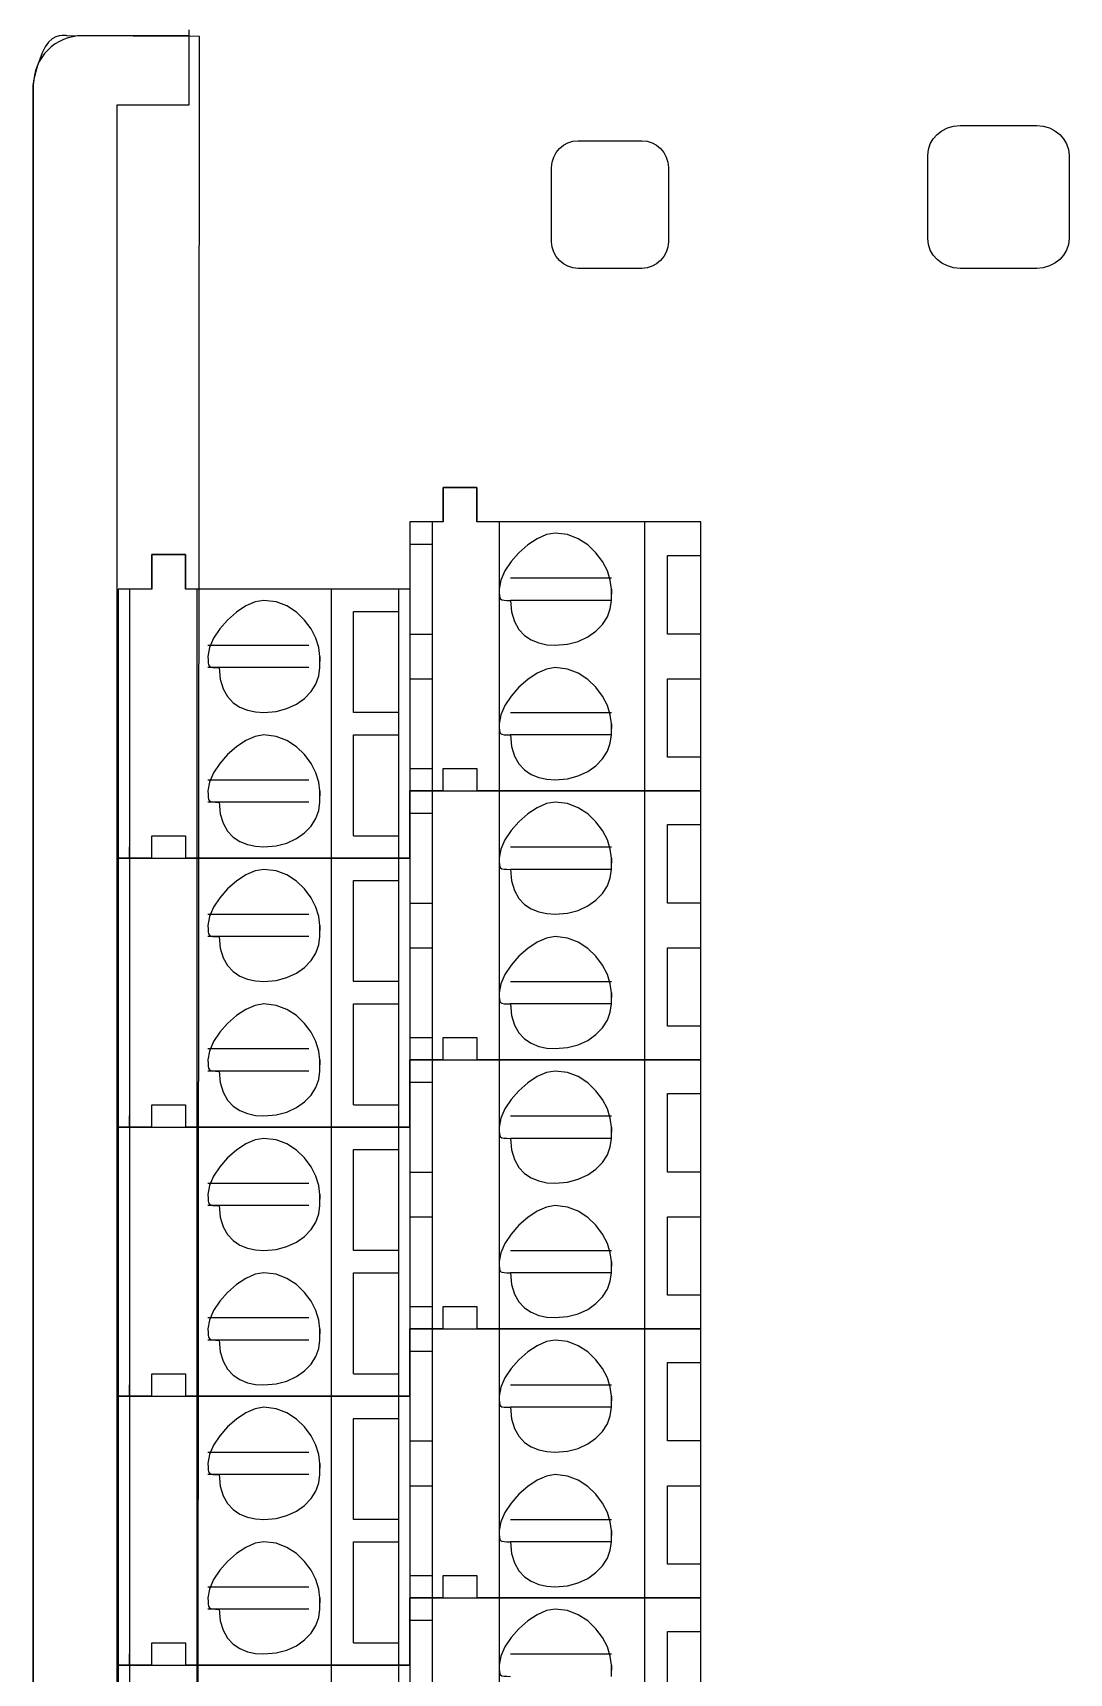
# Model space of a CAD drawing. Header units: metres. Extents: x 0 to 3575, y 0 to 842.
# Drawn here: x 210.5 to 235.25, y 283.12 to 322.29 of the extents above; entities that cross this region are included whole.
import ezdxf

# ---------------------------------------------------------------- set-up
doc = ezdxf.new("R2010")
doc.units = ezdxf.units.M
doc.layers.add('SCHEMATICS', color=7, linetype='Continuous')

msp = doc.modelspace()

# ---------------------------------------------------------------- linework, layer by layer
at = {"layer": 'SCHEMATICS', "color": 7}
for p, q in [((211.136, 322.083), (211.039, 322.026)), ((211.239, 322.134), (211.136, 322.083)), ((211.35, 322.172), (211.239, 322.134)), ((214.485, 322.203), (211.316, 322.222)), ((211.46, 322.199), (211.35, 322.172)), ((211.573, 322.217), (211.46, 322.199)), ((211.688, 322.222), (211.573, 322.217)), ((214.216, 322.222), (211.688, 322.222)), ((214.234, 320.574), (214.234, 322.365)), ((214.42, 246.236), (214.485, 322.203)), ((210.716, 321.703), (210.655, 321.604)), ((210.784, 321.795), (210.716, 321.703)), ((210.859, 321.88), (210.784, 321.795)), ((210.944, 321.956), (210.859, 321.88)), ((211.039, 322.026), (210.944, 321.956)), ((210.541, 321.28), (210.523, 321.168)), ((210.566, 321.393), (210.541, 321.28)), ((210.606, 321.5), (210.566, 321.393)), ((210.655, 321.604), (210.606, 321.5)), ((210.502, 321.054), (210.502, 247.403)), ((210.523, 321.168), (210.514, 321.054)), ((210.514, 321.054), (210.514, 247.403)), ((212.52, 247.88), (212.52, 320.574)), ((212.52, 320.574), (214.234, 320.574)), ((232.646, 320.078), (234.479, 320.078)), ((223.529, 319.717), (225.043, 319.717)), ((231.874, 317.381), (231.874, 319.364)), ((235.252, 319.364), (235.252, 317.381)), ((222.891, 317.305), (222.891, 319.077)), ((225.681, 319.077), (225.681, 317.305)), ((225.043, 316.667), (223.529, 316.667)), ((234.479, 316.667), (232.646, 316.667)), ((221.107, 311.435), (220.305, 311.435)), ((220.305, 311.435), (220.305, 310.611)), ((220.305, 311.435), (221.107, 311.435)), ((220.305, 310.611), (220.305, 311.435)), ((221.107, 310.611), (221.107, 311.435)), ((221.107, 311.435), (221.107, 310.611)), ((220.305, 310.611), (219.503, 310.611)), ((219.503, 310.611), (219.503, 309.005)), ((219.503, 310.611), (219.503, 309.005)), ((220.305, 310.611), (219.503, 310.611)), ((220.039, 310.611), (220.039, 304.187)), ((226.459, 310.611), (221.107, 310.611)), ((226.459, 310.611), (221.107, 310.611)), ((221.642, 310.611), (221.642, 304.187)), ((225.121, 304.187), (225.121, 310.611)), ((226.459, 259.19), (226.459, 310.611)), ((226.459, 304.187), (226.459, 310.611)), ((219.503, 310.077), (219.771, 310.077)), ((219.771, 310.077), (220.039, 310.077)), ((214.147, 309.83), (213.346, 309.83)), ((213.346, 309.83), (213.346, 309.005)), ((213.346, 309.83), (214.147, 309.83)), ((213.346, 309.005), (213.346, 309.83)), ((214.147, 309.005), (214.147, 309.83)), ((214.147, 309.83), (214.147, 309.005)), ((225.658, 309.809), (226.459, 309.809)), ((225.658, 307.934), (225.658, 309.809)), ((221.91, 309.275), (224.319, 309.275)), ((213.346, 309.005), (212.542, 309.005)), ((212.542, 309.005), (212.542, 257.607)), ((212.542, 309.005), (212.542, 302.582)), ((213.346, 309.005), (212.542, 309.005)), ((212.811, 309.005), (212.811, 302.582)), ((219.503, 309.005), (214.147, 309.005)), ((219.503, 309.005), (214.147, 309.005)), ((214.417, 309.005), (214.417, 302.582)), ((217.63, 309.005), (217.63, 302.582)), ((219.236, 309.005), (219.236, 302.582)), ((219.503, 309.005), (219.503, 304.187)), ((224.319, 308.738), (221.91, 308.738)), ((224.319, 308.738), (224.319, 309.005)), ((218.164, 306.06), (218.164, 308.47)), ((218.164, 308.47), (219.236, 308.47)), ((219.503, 307.934), (219.771, 307.934)), ((219.771, 307.934), (220.039, 307.934)), ((226.459, 307.934), (225.658, 307.934)), ((214.685, 307.667), (217.095, 307.667)), ((217.36, 307.132), (217.36, 307.399)), ((217.095, 307.132), (214.685, 307.132)), ((219.503, 306.865), (219.771, 306.865)), ((219.771, 306.865), (220.039, 306.865)), ((225.658, 304.991), (225.658, 306.865)), ((225.658, 306.865), (226.459, 306.865)), ((219.236, 306.06), (218.164, 306.06)), ((221.91, 306.06), (224.319, 306.06)), ((224.319, 305.525), (224.319, 305.793)), ((218.164, 305.525), (219.236, 305.525)), ((218.164, 303.117), (218.164, 305.525)), ((224.319, 305.525), (221.91, 305.525)), ((226.459, 304.991), (225.658, 304.991)), ((214.685, 304.455), (217.095, 304.455)), ((219.503, 304.724), (219.771, 304.724)), ((219.771, 304.724), (220.039, 304.724)), ((220.305, 304.724), (221.107, 304.724)), ((220.305, 304.187), (220.305, 304.724)), ((220.305, 304.724), (220.572, 304.724)), ((220.305, 304.187), (220.305, 304.455)), ((220.842, 304.724), (221.107, 304.724)), ((221.107, 304.724), (221.107, 304.187)), ((221.107, 304.455), (221.107, 304.187)), ((217.36, 303.92), (217.36, 304.187)), ((219.503, 304.187), (219.503, 302.582)), ((220.305, 304.187), (219.503, 304.187)), ((219.503, 304.187), (220.305, 304.187)), ((219.503, 302.582), (219.503, 304.187)), ((220.039, 304.187), (220.039, 297.763)), ((220.305, 304.187), (221.107, 304.187)), ((226.459, 304.187), (221.107, 304.187)), ((221.107, 304.187), (226.459, 304.187)), ((221.642, 304.187), (221.642, 297.763)), ((225.121, 297.763), (225.121, 304.187)), ((226.459, 297.763), (226.459, 304.187)), ((217.095, 303.92), (214.685, 303.92)), ((219.503, 303.652), (219.771, 303.652)), ((219.771, 303.652), (220.039, 303.652)), ((225.658, 303.385), (226.459, 303.385)), ((225.658, 301.509), (225.658, 303.385)), ((212.811, 302.582), (212.811, 302.851)), ((213.346, 303.117), (214.147, 303.117)), ((213.346, 302.582), (213.346, 303.117)), ((213.346, 303.117), (213.614, 303.117)), ((213.346, 302.582), (213.346, 302.851)), ((213.881, 303.117), (214.147, 303.117)), ((214.147, 303.117), (214.147, 302.582)), ((214.147, 302.851), (214.147, 302.582)), ((218.164, 303.117), (219.236, 303.117)), ((221.91, 302.851), (224.319, 302.851)), ((212.542, 302.582), (212.542, 296.16)), ((213.346, 302.582), (212.542, 302.582)), ((212.542, 302.582), (213.346, 302.582)), ((212.811, 302.582), (212.811, 296.16)), ((213.346, 302.582), (214.147, 302.582)), ((219.503, 302.582), (214.147, 302.582)), ((214.147, 302.582), (219.503, 302.582)), ((214.417, 302.582), (214.417, 296.16)), ((217.63, 302.582), (217.63, 296.16)), ((219.236, 302.582), (219.236, 296.16)), ((219.503, 302.582), (219.503, 297.763)), ((224.319, 302.314), (224.319, 302.582)), ((224.319, 302.314), (221.91, 302.314)), ((218.164, 299.636), (218.164, 302.047)), ((218.164, 302.047), (219.236, 302.047)), ((219.503, 301.509), (219.771, 301.509)), ((219.771, 301.509), (220.039, 301.509)), ((226.459, 301.509), (225.658, 301.509)), ((214.685, 301.243), (217.095, 301.243)), ((217.36, 300.708), (217.36, 300.975)), ((217.095, 300.708), (214.685, 300.708)), ((219.503, 300.44), (219.771, 300.44)), ((219.771, 300.44), (220.039, 300.44)), ((225.658, 298.567), (225.658, 300.44)), ((225.658, 300.44), (226.459, 300.44)), ((219.236, 299.636), (218.164, 299.636)), ((221.91, 299.636), (224.319, 299.636)), ((224.319, 299.102), (224.319, 299.369)), ((218.164, 299.102), (219.236, 299.102)), ((218.164, 296.694), (218.164, 299.102)), ((224.319, 299.102), (221.91, 299.102)), ((226.459, 298.567), (225.658, 298.567)), ((219.503, 298.3), (219.771, 298.3)), ((219.771, 298.3), (220.039, 298.3)), ((220.305, 298.3), (221.107, 298.3)), ((220.305, 297.763), (220.305, 298.3)), ((220.305, 298.3), (220.572, 298.3)), ((220.842, 298.3), (221.107, 298.3)), ((221.107, 298.3), (221.107, 297.763)), ((221.107, 298.3), (221.107, 298.032)), ((214.685, 298.032), (217.095, 298.032)), ((217.36, 297.496), (217.36, 297.763)), ((219.503, 297.763), (219.503, 296.16)), ((220.305, 297.763), (219.503, 297.763)), ((219.503, 297.763), (220.305, 297.763)), ((219.503, 296.16), (219.503, 297.763)), ((220.039, 297.763), (220.039, 291.34)), ((220.305, 297.763), (220.305, 298.032)), ((220.305, 297.763), (221.107, 297.763)), ((221.107, 298.032), (221.107, 297.763)), ((226.459, 297.763), (221.107, 297.763)), ((221.107, 297.763), (226.459, 297.763)), ((221.642, 297.763), (221.642, 291.34)), ((225.121, 291.34), (225.121, 297.763)), ((226.459, 291.34), (226.459, 297.763)), ((217.095, 297.496), (214.685, 297.496)), ((219.503, 297.229), (219.771, 297.229)), ((219.771, 297.229), (220.039, 297.229)), ((213.346, 296.694), (214.147, 296.694)), ((213.346, 296.16), (213.346, 296.694)), ((213.346, 296.694), (213.614, 296.694)), ((213.881, 296.694), (214.147, 296.694)), ((214.147, 296.694), (214.147, 296.16)), ((214.147, 296.694), (214.147, 296.426)), ((218.164, 296.694), (219.236, 296.694)), ((225.658, 296.96), (226.459, 296.96)), ((225.658, 295.086), (225.658, 296.96)), ((212.811, 296.16), (212.811, 296.426)), ((213.346, 296.16), (213.346, 296.426)), ((214.147, 296.426), (214.147, 296.16)), ((221.91, 296.426), (224.319, 296.426)), ((212.542, 296.16), (212.542, 289.733)), ((213.346, 296.16), (212.542, 296.16)), ((212.542, 296.16), (213.346, 296.16)), ((212.811, 296.16), (212.811, 289.733)), ((213.346, 296.16), (214.147, 296.16)), ((219.503, 296.16), (214.147, 296.16)), ((214.147, 296.16), (219.503, 296.16)), ((214.417, 296.16), (214.417, 289.733)), ((217.63, 296.16), (217.63, 289.733)), ((219.236, 296.16), (219.236, 289.733)), ((219.503, 296.16), (219.503, 291.34)), ((224.319, 295.89), (221.91, 295.89)), ((224.319, 295.89), (224.319, 296.16)), ((218.164, 293.213), (218.164, 295.623)), ((218.164, 295.623), (219.236, 295.623)), ((219.503, 295.086), (219.771, 295.086)), ((219.771, 295.086), (220.039, 295.086)), ((226.459, 295.086), (225.658, 295.086)), ((214.685, 294.818), (217.095, 294.818)), ((217.095, 294.284), (214.685, 294.284)), ((217.36, 294.284), (217.36, 294.552)), ((219.503, 294.016), (219.771, 294.016)), ((219.771, 294.016), (220.039, 294.016)), ((225.658, 292.143), (225.658, 294.016)), ((225.658, 294.016), (226.459, 294.016)), ((219.236, 293.213), (218.164, 293.213)), ((221.91, 293.213), (224.319, 293.213)), ((218.164, 292.679), (219.236, 292.679)), ((218.164, 290.267), (218.164, 292.679)), ((224.319, 292.679), (221.91, 292.679)), ((224.319, 292.679), (224.319, 292.945)), ((219.503, 291.874), (219.771, 291.874)), ((219.771, 291.874), (220.039, 291.874)), ((220.305, 291.874), (220.572, 291.874)), ((220.305, 291.874), (221.107, 291.874)), ((220.305, 291.34), (220.305, 291.874)), ((220.842, 291.874), (221.107, 291.874)), ((221.107, 291.874), (221.107, 291.608)), ((221.107, 291.874), (221.107, 291.34)), ((226.459, 292.143), (225.658, 292.143)), ((214.685, 291.608), (217.095, 291.608)), ((220.305, 291.34), (220.305, 291.608)), ((221.107, 291.608), (221.107, 291.34)), ((217.36, 291.073), (217.36, 291.34)), ((219.503, 291.34), (220.305, 291.34)), ((219.503, 289.733), (219.503, 291.34)), ((219.503, 291.34), (219.503, 289.733)), ((220.305, 291.34), (219.503, 291.34)), ((220.039, 291.34), (220.039, 284.915)), ((220.305, 291.34), (221.107, 291.34)), ((221.107, 291.34), (226.459, 291.34)), ((226.459, 291.34), (221.107, 291.34)), ((221.642, 291.34), (221.642, 284.915)), ((225.121, 284.915), (225.121, 291.34)), ((226.459, 284.915), (226.459, 291.34)), ((217.095, 291.073), (214.685, 291.073)), ((219.503, 290.805), (219.771, 290.805)), ((219.771, 290.805), (220.039, 290.805)), ((225.658, 290.535), (226.459, 290.535)), ((225.658, 288.662), (225.658, 290.535)), ((212.811, 289.733), (212.811, 290)), ((213.346, 290.267), (213.614, 290.267)), ((213.346, 290.267), (214.147, 290.267)), ((213.346, 289.733), (213.346, 290.267)), ((213.346, 289.733), (213.346, 290)), ((213.881, 290.267), (214.147, 290.267)), ((214.147, 290.267), (214.147, 290)), ((214.147, 290.267), (214.147, 289.733)), ((214.147, 290), (214.147, 289.733)), ((218.164, 290.267), (219.236, 290.267)), ((221.91, 290), (224.319, 290)), ((212.542, 289.733), (213.346, 289.733)), ((212.542, 289.733), (212.542, 283.308)), ((213.346, 289.733), (212.542, 289.733)), ((212.811, 289.733), (212.811, 283.308)), ((213.346, 289.733), (214.147, 289.733)), ((214.147, 289.733), (219.503, 289.733)), ((219.503, 289.733), (214.147, 289.733)), ((214.417, 289.733), (214.417, 283.308)), ((217.63, 289.733), (217.63, 283.308)), ((219.236, 289.733), (219.236, 283.308)), ((219.503, 289.733), (219.503, 284.915)), ((224.319, 289.466), (224.319, 289.733)), ((218.164, 286.788), (218.164, 289.199)), ((218.164, 289.199), (219.236, 289.199)), ((224.319, 289.466), (221.91, 289.466)), ((214.685, 288.394), (217.095, 288.394)), ((219.503, 288.662), (219.771, 288.662)), ((219.771, 288.662), (220.039, 288.662)), ((226.459, 288.662), (225.658, 288.662)), ((217.36, 287.86), (217.36, 288.127)), ((217.095, 287.86), (214.685, 287.86)), ((219.503, 287.593), (219.771, 287.593)), ((219.771, 287.593), (220.039, 287.593)), ((225.658, 285.718), (225.658, 287.593)), ((225.658, 287.593), (226.459, 287.593)), ((219.236, 286.788), (218.164, 286.788)), ((221.91, 286.788), (224.319, 286.788)), ((224.319, 286.255), (224.319, 286.521)), ((218.164, 286.255), (219.236, 286.255)), ((218.164, 283.843), (218.164, 286.255)), ((224.319, 286.255), (221.91, 286.255)), ((226.459, 285.718), (225.658, 285.718)), ((219.503, 285.45), (219.771, 285.45)), ((219.771, 285.45), (220.039, 285.45)), ((220.305, 285.45), (221.107, 285.45)), ((220.305, 284.915), (220.305, 285.45)), ((220.305, 285.45), (220.572, 285.45)), ((220.842, 285.45), (221.107, 285.45)), ((221.107, 285.45), (221.107, 284.915)), ((221.107, 285.45), (221.107, 285.182)), ((214.685, 285.182), (217.095, 285.182)), ((217.36, 284.648), (217.36, 284.915)), ((219.503, 284.915), (219.503, 283.308)), ((220.305, 284.915), (219.503, 284.915)), ((219.503, 284.915), (220.305, 284.915)), ((219.503, 283.308), (219.503, 284.915)), ((220.039, 284.915), (220.039, 278.488)), ((220.305, 284.915), (220.305, 285.182)), ((220.305, 284.915), (221.107, 284.915)), ((221.107, 285.182), (221.107, 284.915)), ((226.459, 284.915), (221.107, 284.915)), ((221.107, 284.915), (226.459, 284.915)), ((221.642, 284.915), (221.642, 278.488)), ((225.121, 278.488), (225.121, 284.915)), ((226.459, 278.488), (226.459, 284.915)), ((217.095, 284.648), (214.685, 284.648)), ((219.503, 284.38), (219.771, 284.38)), ((219.771, 284.38), (220.039, 284.38)), ((225.658, 284.112), (226.459, 284.112)), ((225.658, 282.239), (225.658, 284.112)), ((213.346, 283.843), (214.147, 283.843)), ((213.346, 283.308), (213.346, 283.843)), ((213.346, 283.843), (213.614, 283.843)), ((213.881, 283.843), (214.147, 283.843)), ((214.147, 283.843), (214.147, 283.308)), ((214.147, 283.843), (214.147, 283.575)), ((218.164, 283.843), (219.236, 283.843)), ((212.542, 283.308), (212.542, 276.882)), ((213.346, 283.308), (212.542, 283.308)), ((212.542, 283.308), (213.346, 283.308)), ((212.811, 283.308), (212.811, 283.575)), ((212.811, 283.308), (212.811, 276.882)), ((213.346, 283.308), (213.346, 283.575)), ((213.346, 283.308), (214.147, 283.308)), ((214.147, 283.575), (214.147, 283.308)), ((219.503, 283.308), (214.147, 283.308)), ((214.147, 283.308), (219.503, 283.308)), ((214.417, 283.308), (214.417, 276.882)), ((217.63, 283.308), (217.63, 276.882)), ((219.236, 283.308), (219.236, 276.882)), ((219.503, 283.308), (219.503, 278.488)), ((221.91, 283.575), (224.319, 283.575)), ((224.319, 283.041), (224.319, 283.308))]:
    msp.add_line(p, q, dxfattribs=at)
for points in [[(211.316, 322.222), (211.302, 322.225), (211.264, 322.23), (211.206, 322.231), (211.133, 322.221), (211.052, 322.195), (210.965, 322.146), (210.879, 322.069), (210.799, 321.956)], [(210.799, 321.956), (210.728, 321.816), (210.667, 321.667), (210.616, 321.516), (210.574, 321.373), (210.543, 321.247), (210.52, 321.146), (210.507, 321.079), (210.502, 321.054)], [(231.874, 319.364), (231.89, 319.507), (231.935, 319.641), (232.006, 319.763), (232.1, 319.868), (232.214, 319.956), (232.345, 320.022), (232.49, 320.064), (232.646, 320.078)], [(234.479, 320.078), (234.634, 320.064), (234.78, 320.022), (234.911, 319.956), (235.025, 319.868), (235.12, 319.763), (235.191, 319.641), (235.237, 319.507), (235.252, 319.364)], [(222.891, 319.077), (222.904, 319.206), (222.941, 319.326), (223, 319.435), (223.078, 319.529), (223.173, 319.608), (223.281, 319.667), (223.401, 319.704), (223.529, 319.717)], [(225.043, 319.717), (225.171, 319.704), (225.291, 319.667), (225.399, 319.608), (225.494, 319.529), (225.572, 319.435), (225.631, 319.326), (225.668, 319.206), (225.681, 319.077)], [(232.646, 316.667), (232.49, 316.682), (232.345, 316.724), (232.214, 316.79), (232.1, 316.877), (232.006, 316.983), (231.935, 317.104), (231.89, 317.238), (231.874, 317.381)], [(235.252, 317.381), (235.237, 317.238), (235.191, 317.104), (235.12, 316.983), (235.025, 316.877), (234.911, 316.79), (234.78, 316.724), (234.634, 316.682), (234.479, 316.667)], [(223.529, 316.667), (223.401, 316.68), (223.281, 316.718), (223.173, 316.777), (223.078, 316.854), (223, 316.949), (222.941, 317.057), (222.904, 317.177), (222.891, 317.305)], [(225.681, 317.305), (225.668, 317.177), (225.631, 317.057), (225.572, 316.949), (225.494, 316.854), (225.399, 316.777), (225.291, 316.718), (225.171, 316.68), (225.043, 316.667)], [(222.98, 310.343), (222.769, 310.308), (222.545, 310.21), (222.322, 310.061), (222.11, 309.876), (221.924, 309.665), (221.776, 309.441), (221.677, 309.217), (221.642, 309.005)], [(224.319, 309.005), (224.294, 309.217), (224.223, 309.441), (224.107, 309.665), (223.951, 309.876), (223.757, 310.061), (223.529, 310.21), (223.269, 310.308), (222.98, 310.343)], [(216.023, 308.738), (215.812, 308.702), (215.588, 308.604), (215.364, 308.455), (215.153, 308.269), (214.967, 308.058), (214.819, 307.834), (214.721, 307.611), (214.685, 307.399)], [(217.36, 307.399), (217.335, 307.611), (217.264, 307.834), (217.149, 308.058), (216.993, 308.269), (216.799, 308.455), (216.571, 308.604), (216.311, 308.702), (216.023, 308.738)], [(221.642, 309.005), (221.642, 308.917), (221.646, 308.851), (221.656, 308.803), (221.675, 308.771), (221.707, 308.752), (221.755, 308.742), (221.821, 308.738), (221.91, 308.738)], [(221.91, 308.738), (221.934, 308.461), (222.002, 308.232), (222.107, 308.046), (222.244, 307.901), (222.406, 307.794), (222.587, 307.722), (222.781, 307.68), (222.98, 307.667)], [(222.98, 307.667), (223.269, 307.691), (223.529, 307.759), (223.757, 307.865), (223.951, 308.002), (224.107, 308.164), (224.223, 308.345), (224.294, 308.538), (224.319, 308.738)], [(224.319, 309.005), (224.319, 308.994), (224.319, 308.967), (224.319, 308.935), (224.319, 308.905), (224.319, 308.888), (224.319, 308.892), (224.319, 308.928), (224.319, 309.005)], [(214.685, 307.399), (214.686, 307.311), (214.689, 307.245), (214.699, 307.197), (214.719, 307.165), (214.751, 307.146), (214.798, 307.136), (214.865, 307.132), (214.953, 307.132)], [(217.36, 307.399), (217.36, 307.388), (217.36, 307.362), (217.36, 307.329), (217.36, 307.299), (217.36, 307.282), (217.36, 307.287), (217.36, 307.323), (217.36, 307.399)], [(214.953, 307.132), (214.977, 306.855), (215.045, 306.625), (215.15, 306.44), (215.287, 306.295), (215.449, 306.187), (215.63, 306.115), (215.823, 306.073), (216.023, 306.06)], [(216.023, 306.06), (216.311, 306.084), (216.571, 306.153), (216.799, 306.258), (216.993, 306.396), (217.149, 306.558), (217.264, 306.739), (217.335, 306.932), (217.36, 307.132)], [(222.98, 307.132), (222.769, 307.096), (222.545, 306.998), (222.322, 306.849), (222.11, 306.663), (221.924, 306.452), (221.776, 306.228), (221.677, 306.004), (221.642, 305.793)], [(224.319, 305.793), (224.294, 306.004), (224.223, 306.228), (224.107, 306.452), (223.951, 306.663), (223.757, 306.849), (223.529, 306.998), (223.269, 307.096), (222.98, 307.132)], [(221.642, 305.793), (221.642, 305.705), (221.646, 305.638), (221.656, 305.591), (221.675, 305.559), (221.707, 305.54), (221.755, 305.53), (221.821, 305.526), (221.91, 305.525)], [(224.319, 305.793), (224.319, 305.782), (224.319, 305.756), (224.319, 305.723), (224.319, 305.693), (224.319, 305.676), (224.319, 305.68), (224.319, 305.716), (224.319, 305.793)], [(216.023, 305.525), (215.812, 305.49), (215.588, 305.392), (215.364, 305.243), (215.153, 305.058), (214.967, 304.846), (214.819, 304.623), (214.721, 304.399), (214.685, 304.187)], [(217.36, 304.187), (217.335, 304.399), (217.264, 304.623), (217.149, 304.846), (216.993, 305.058), (216.799, 305.243), (216.571, 305.392), (216.311, 305.49), (216.023, 305.525)], [(221.91, 305.525), (221.934, 305.249), (222.002, 305.02), (222.107, 304.834), (222.244, 304.69), (222.406, 304.582), (222.587, 304.509), (222.781, 304.468), (222.98, 304.455)], [(222.98, 304.455), (223.269, 304.479), (223.529, 304.547), (223.757, 304.653), (223.951, 304.79), (224.107, 304.952), (224.223, 305.133), (224.294, 305.326), (224.319, 305.525)], [(214.685, 304.187), (214.686, 304.099), (214.689, 304.033), (214.699, 303.985), (214.719, 303.954), (214.751, 303.934), (214.798, 303.925), (214.865, 303.921), (214.953, 303.92)], [(217.36, 304.187), (217.36, 304.176), (217.36, 304.15), (217.36, 304.117), (217.36, 304.087), (217.36, 304.07), (217.36, 304.075), (217.36, 304.11), (217.36, 304.187)], [(214.953, 303.92), (214.977, 303.644), (215.045, 303.414), (215.15, 303.229), (215.287, 303.084), (215.449, 302.977), (215.63, 302.905), (215.823, 302.864), (216.023, 302.851)], [(216.023, 302.851), (216.311, 302.875), (216.571, 302.943), (216.799, 303.048), (216.993, 303.185), (217.149, 303.347), (217.264, 303.527), (217.335, 303.721), (217.36, 303.92)], [(222.98, 303.92), (222.769, 303.885), (222.545, 303.786), (222.322, 303.638), (222.11, 303.452), (221.924, 303.24), (221.776, 303.017), (221.677, 302.793), (221.642, 302.582)], [(224.319, 302.582), (224.294, 302.793), (224.223, 303.017), (224.107, 303.24), (223.951, 303.452), (223.757, 303.638), (223.529, 303.786), (223.269, 303.885), (222.98, 303.92)], [(221.642, 302.582), (221.642, 302.493), (221.646, 302.427), (221.656, 302.379), (221.675, 302.348), (221.707, 302.328), (221.755, 302.318), (221.821, 302.315), (221.91, 302.314)], [(224.319, 302.582), (224.319, 302.571), (224.319, 302.544), (224.319, 302.511), (224.319, 302.481), (224.319, 302.464), (224.319, 302.469), (224.319, 302.505), (224.319, 302.582)], [(216.023, 302.314), (215.812, 302.278), (215.588, 302.18), (215.364, 302.031), (215.153, 301.845), (214.967, 301.633), (214.819, 301.41), (214.721, 301.186), (214.685, 300.975)], [(217.36, 300.975), (217.335, 301.186), (217.264, 301.41), (217.149, 301.633), (216.993, 301.845), (216.799, 302.031), (216.571, 302.18), (216.311, 302.278), (216.023, 302.314)], [(221.91, 302.314), (221.934, 302.037), (222.002, 301.807), (222.107, 301.621), (222.244, 301.477), (222.406, 301.37), (222.587, 301.297), (222.781, 301.256), (222.98, 301.243)], [(222.98, 301.243), (223.269, 301.267), (223.529, 301.335), (223.757, 301.441), (223.951, 301.578), (224.107, 301.74), (224.223, 301.921), (224.294, 302.114), (224.319, 302.314)], [(214.685, 300.975), (214.686, 300.887), (214.689, 300.82), (214.699, 300.773), (214.719, 300.741), (214.751, 300.722), (214.798, 300.712), (214.865, 300.708), (214.953, 300.708)], [(217.36, 300.975), (217.36, 300.964), (217.36, 300.937), (217.36, 300.904), (217.36, 300.875), (217.36, 300.857), (217.36, 300.862), (217.36, 300.898), (217.36, 300.975)], [(214.953, 300.708), (214.977, 300.431), (215.045, 300.202), (215.15, 300.016), (215.287, 299.871), (215.449, 299.764), (215.63, 299.691), (215.823, 299.65), (216.023, 299.636)], [(216.023, 299.636), (216.311, 299.661), (216.571, 299.729), (216.799, 299.834), (216.993, 299.972), (217.149, 300.134), (217.264, 300.315), (217.335, 300.508), (217.36, 300.708)], [(222.98, 300.708), (222.769, 300.672), (222.545, 300.574), (222.322, 300.426), (222.11, 300.239), (221.924, 300.028), (221.776, 299.805), (221.677, 299.581), (221.642, 299.369)], [(224.319, 299.369), (224.294, 299.581), (224.223, 299.805), (224.107, 300.028), (223.951, 300.239), (223.757, 300.426), (223.529, 300.574), (223.269, 300.672), (222.98, 300.708)], [(221.642, 299.369), (221.642, 299.281), (221.646, 299.215), (221.656, 299.167), (221.675, 299.135), (221.707, 299.116), (221.755, 299.106), (221.821, 299.102), (221.91, 299.102)], [(224.319, 299.369), (224.319, 299.358), (224.319, 299.332), (224.319, 299.299), (224.319, 299.269), (224.319, 299.252), (224.319, 299.256), (224.319, 299.293), (224.319, 299.369)], [(216.023, 299.102), (215.812, 299.066), (215.588, 298.968), (215.364, 298.82), (215.153, 298.634), (214.967, 298.423), (214.819, 298.199), (214.721, 297.975), (214.685, 297.763)], [(217.36, 297.763), (217.335, 297.975), (217.264, 298.199), (217.149, 298.423), (216.993, 298.634), (216.799, 298.82), (216.571, 298.968), (216.311, 299.066), (216.023, 299.102)], [(221.91, 299.102), (221.934, 298.825), (222.002, 298.596), (222.107, 298.411), (222.244, 298.266), (222.406, 298.159), (222.587, 298.087), (222.781, 298.045), (222.98, 298.032)], [(222.98, 298.032), (223.269, 298.056), (223.529, 298.124), (223.757, 298.229), (223.951, 298.366), (224.107, 298.528), (224.223, 298.709), (224.294, 298.902), (224.319, 299.102)], [(214.685, 297.763), (214.686, 297.675), (214.689, 297.609), (214.699, 297.562), (214.719, 297.53), (214.751, 297.511), (214.798, 297.501), (214.865, 297.497), (214.953, 297.496)], [(217.36, 297.763), (217.36, 297.752), (217.36, 297.726), (217.36, 297.693), (217.36, 297.663), (217.36, 297.646), (217.36, 297.651), (217.36, 297.687), (217.36, 297.763)], [(214.953, 297.496), (214.977, 297.22), (215.045, 296.991), (215.15, 296.805), (215.287, 296.66), (215.449, 296.553), (215.63, 296.48), (215.823, 296.439), (216.023, 296.426)], [(216.023, 296.426), (216.311, 296.45), (216.571, 296.518), (216.799, 296.623), (216.993, 296.76), (217.149, 296.922), (217.264, 297.103), (217.335, 297.296), (217.36, 297.496)], [(222.98, 297.496), (222.769, 297.461), (222.545, 297.363), (222.322, 297.214), (222.11, 297.028), (221.924, 296.817), (221.776, 296.594), (221.677, 296.371), (221.642, 296.16)], [(224.319, 296.16), (224.294, 296.371), (224.223, 296.594), (224.107, 296.817), (223.951, 297.028), (223.757, 297.214), (223.529, 297.363), (223.269, 297.461), (222.98, 297.496)], [(216.023, 295.89), (215.812, 295.855), (215.588, 295.756), (215.364, 295.607), (215.153, 295.421), (214.967, 295.21), (214.819, 294.986), (214.721, 294.763), (214.685, 294.552)], [(217.36, 294.552), (217.335, 294.763), (217.264, 294.986), (217.149, 295.21), (216.993, 295.421), (216.799, 295.607), (216.571, 295.756), (216.311, 295.855), (216.023, 295.89)], [(221.642, 296.16), (221.642, 296.071), (221.646, 296.004), (221.656, 295.956), (221.675, 295.924), (221.707, 295.904), (221.755, 295.894), (221.821, 295.891), (221.91, 295.89)], [(221.91, 295.89), (221.934, 295.613), (222.002, 295.383), (222.107, 295.197), (222.244, 295.053), (222.406, 294.945), (222.587, 294.873), (222.781, 294.831), (222.98, 294.818)], [(222.98, 294.818), (223.269, 294.843), (223.529, 294.911), (223.757, 295.016), (223.951, 295.154), (224.107, 295.316), (224.223, 295.497), (224.294, 295.691), (224.319, 295.89)], [(224.319, 296.16), (224.319, 296.149), (224.319, 296.122), (224.319, 296.089), (224.319, 296.059), (224.319, 296.041), (224.319, 296.046), (224.319, 296.083), (224.319, 296.16)], [(214.685, 294.552), (214.686, 294.463), (214.689, 294.397), (214.699, 294.349), (214.719, 294.317), (214.751, 294.298), (214.798, 294.288), (214.865, 294.285), (214.953, 294.284)], [(214.953, 294.284), (214.977, 294.007), (215.045, 293.778), (215.15, 293.592), (215.287, 293.448), (215.449, 293.34), (215.63, 293.268), (215.823, 293.226), (216.023, 293.213)], [(216.023, 293.213), (216.311, 293.237), (216.571, 293.305), (216.799, 293.411), (216.993, 293.548), (217.149, 293.71), (217.264, 293.891), (217.335, 294.084), (217.36, 294.284)], [(217.36, 294.552), (217.36, 294.541), (217.36, 294.514), (217.36, 294.481), (217.36, 294.451), (217.36, 294.434), (217.36, 294.439), (217.36, 294.475), (217.36, 294.552)], [(222.98, 294.284), (222.769, 294.248), (222.545, 294.15), (222.322, 294.002), (222.11, 293.816), (221.924, 293.604), (221.776, 293.381), (221.677, 293.157), (221.642, 292.945)], [(224.319, 292.945), (224.294, 293.157), (224.223, 293.381), (224.107, 293.604), (223.951, 293.816), (223.757, 294.002), (223.529, 294.15), (223.269, 294.248), (222.98, 294.284)], [(216.023, 292.679), (215.812, 292.643), (215.588, 292.545), (215.364, 292.396), (215.153, 292.21), (214.967, 291.998), (214.819, 291.775), (214.721, 291.551), (214.685, 291.34)], [(217.36, 291.34), (217.335, 291.551), (217.264, 291.775), (217.149, 291.998), (216.993, 292.21), (216.799, 292.396), (216.571, 292.545), (216.311, 292.643), (216.023, 292.679)], [(221.642, 292.945), (221.642, 292.857), (221.646, 292.791), (221.656, 292.744), (221.675, 292.712), (221.707, 292.693), (221.755, 292.683), (221.821, 292.679), (221.91, 292.679)], [(221.91, 292.679), (221.934, 292.402), (222.002, 292.172), (222.107, 291.986), (222.244, 291.842), (222.406, 291.735), (222.587, 291.662), (222.781, 291.621), (222.98, 291.608)], [(222.98, 291.608), (223.269, 291.632), (223.529, 291.7), (223.757, 291.806), (223.951, 291.943), (224.107, 292.105), (224.223, 292.285), (224.294, 292.479), (224.319, 292.679)], [(224.319, 292.945), (224.319, 292.935), (224.319, 292.908), (224.319, 292.875), (224.319, 292.845), (224.319, 292.828), (224.319, 292.833), (224.319, 292.869), (224.319, 292.945)], [(214.685, 291.34), (214.686, 291.252), (214.689, 291.186), (214.699, 291.138), (214.719, 291.106), (214.751, 291.087), (214.798, 291.077), (214.865, 291.073), (214.953, 291.073)], [(217.36, 291.34), (217.36, 291.329), (217.36, 291.303), (217.36, 291.27), (217.36, 291.24), (217.36, 291.223), (217.36, 291.227), (217.36, 291.264), (217.36, 291.34)], [(214.953, 291.073), (214.977, 290.795), (215.045, 290.565), (215.15, 290.379), (215.287, 290.234), (215.449, 290.127), (215.63, 290.054), (215.823, 290.013), (216.023, 290)], [(216.023, 290), (216.311, 290.024), (216.571, 290.092), (216.799, 290.198), (216.993, 290.335), (217.149, 290.497), (217.264, 290.678), (217.335, 290.872), (217.36, 291.073)], [(222.98, 291.073), (222.769, 291.037), (222.545, 290.938), (222.322, 290.789), (222.11, 290.603), (221.924, 290.391), (221.776, 290.167), (221.677, 289.944), (221.642, 289.733)], [(224.319, 289.733), (224.294, 289.944), (224.223, 290.167), (224.107, 290.391), (223.951, 290.603), (223.757, 290.789), (223.529, 290.938), (223.269, 291.037), (222.98, 291.073)], [(221.642, 289.733), (221.642, 289.645), (221.646, 289.579), (221.656, 289.531), (221.675, 289.5), (221.707, 289.48), (221.755, 289.47), (221.821, 289.467), (221.91, 289.466)], [(224.319, 289.733), (224.319, 289.722), (224.319, 289.695), (224.319, 289.663), (224.319, 289.633), (224.319, 289.616), (224.319, 289.62), (224.319, 289.656), (224.319, 289.733)], [(216.023, 289.466), (215.812, 289.431), (215.588, 289.332), (215.364, 289.184), (215.153, 288.997), (214.967, 288.786), (214.819, 288.562), (214.721, 288.338), (214.685, 288.127)], [(217.36, 288.127), (217.335, 288.338), (217.264, 288.562), (217.149, 288.786), (216.993, 288.997), (216.799, 289.184), (216.571, 289.332), (216.311, 289.431), (216.023, 289.466)], [(221.91, 289.466), (221.934, 289.189), (222.002, 288.959), (222.107, 288.773), (222.244, 288.628), (222.406, 288.521), (222.587, 288.448), (222.781, 288.407), (222.98, 288.394)], [(222.98, 288.394), (223.269, 288.418), (223.529, 288.486), (223.757, 288.592), (223.951, 288.729), (224.107, 288.892), (224.223, 289.073), (224.294, 289.266), (224.319, 289.466)], [(214.685, 288.127), (214.686, 288.039), (214.689, 287.973), (214.699, 287.925), (214.719, 287.893), (214.751, 287.874), (214.798, 287.864), (214.865, 287.861), (214.953, 287.86)], [(217.36, 288.127), (217.36, 288.116), (217.36, 288.089), (217.36, 288.056), (217.36, 288.027), (217.36, 288.01), (217.36, 288.014), (217.36, 288.05), (217.36, 288.127)], [(214.953, 287.86), (214.977, 287.584), (215.045, 287.354), (215.15, 287.168), (215.287, 287.023), (215.449, 286.916), (215.63, 286.843), (215.823, 286.801), (216.023, 286.788)], [(216.023, 286.788), (216.311, 286.812), (216.571, 286.88), (216.799, 286.986), (216.993, 287.123), (217.149, 287.285), (217.264, 287.466), (217.335, 287.66), (217.36, 287.86)], [(222.98, 287.86), (222.769, 287.825), (222.545, 287.726), (222.322, 287.578), (222.11, 287.392), (221.924, 287.18), (221.776, 286.956), (221.677, 286.732), (221.642, 286.521)], [(224.319, 286.521), (224.294, 286.732), (224.223, 286.956), (224.107, 287.18), (223.951, 287.392), (223.757, 287.578), (223.529, 287.726), (223.269, 287.825), (222.98, 287.86)], [(221.642, 286.521), (221.642, 286.433), (221.646, 286.367), (221.656, 286.32), (221.675, 286.288), (221.707, 286.269), (221.755, 286.259), (221.821, 286.255), (221.91, 286.255)], [(224.319, 286.521), (224.319, 286.51), (224.319, 286.483), (224.319, 286.45), (224.319, 286.421), (224.319, 286.404), (224.319, 286.408), (224.319, 286.444), (224.319, 286.521)], [(216.023, 286.255), (215.812, 286.219), (215.588, 286.121), (215.364, 285.972), (215.153, 285.786), (214.967, 285.574), (214.819, 285.35), (214.721, 285.126), (214.685, 284.915)], [(217.36, 284.915), (217.335, 285.126), (217.264, 285.35), (217.149, 285.574), (216.993, 285.786), (216.799, 285.972), (216.571, 286.121), (216.311, 286.219), (216.023, 286.255)], [(221.91, 286.255), (221.934, 285.978), (222.002, 285.748), (222.107, 285.562), (222.244, 285.417), (222.406, 285.31), (222.587, 285.237), (222.781, 285.196), (222.98, 285.182)], [(222.98, 285.182), (223.269, 285.206), (223.529, 285.275), (223.757, 285.38), (223.951, 285.517), (224.107, 285.68), (224.223, 285.861), (224.294, 286.055), (224.319, 286.255)], [(214.685, 284.915), (214.686, 284.827), (214.689, 284.761), (214.699, 284.713), (214.719, 284.681), (214.751, 284.662), (214.798, 284.652), (214.865, 284.648), (214.953, 284.648)], [(217.36, 284.915), (217.36, 284.904), (217.36, 284.878), (217.36, 284.845), (217.36, 284.815), (217.36, 284.798), (217.36, 284.802), (217.36, 284.838), (217.36, 284.915)], [(214.953, 284.648), (214.977, 284.37), (215.045, 284.14), (215.15, 283.955), (215.287, 283.81), (215.449, 283.702), (215.63, 283.629), (215.823, 283.588), (216.023, 283.575)], [(216.023, 283.575), (216.311, 283.599), (216.571, 283.667), (216.799, 283.773), (216.993, 283.91), (217.149, 284.073), (217.264, 284.254), (217.335, 284.448), (217.36, 284.648)], [(222.98, 284.648), (222.769, 284.612), (222.545, 284.513), (222.322, 284.365), (222.11, 284.178), (221.924, 283.967), (221.776, 283.743), (221.677, 283.519), (221.642, 283.308)], [(224.319, 283.308), (224.294, 283.519), (224.223, 283.743), (224.107, 283.967), (223.951, 284.178), (223.757, 284.365), (223.529, 284.513), (223.269, 284.612), (222.98, 284.648)], [(221.642, 283.308), (221.642, 283.22), (221.646, 283.154), (221.656, 283.106), (221.675, 283.075), (221.707, 283.055), (221.755, 283.045), (221.821, 283.042), (221.91, 283.041)], [(224.319, 283.308), (224.319, 283.297), (224.319, 283.271), (224.319, 283.238), (224.319, 283.208), (224.319, 283.191), (224.319, 283.196), (224.319, 283.232), (224.319, 283.308)]]:
    msp.add_lwpolyline(points, dxfattribs=at)

doc.saveas('drawing.dxf')
